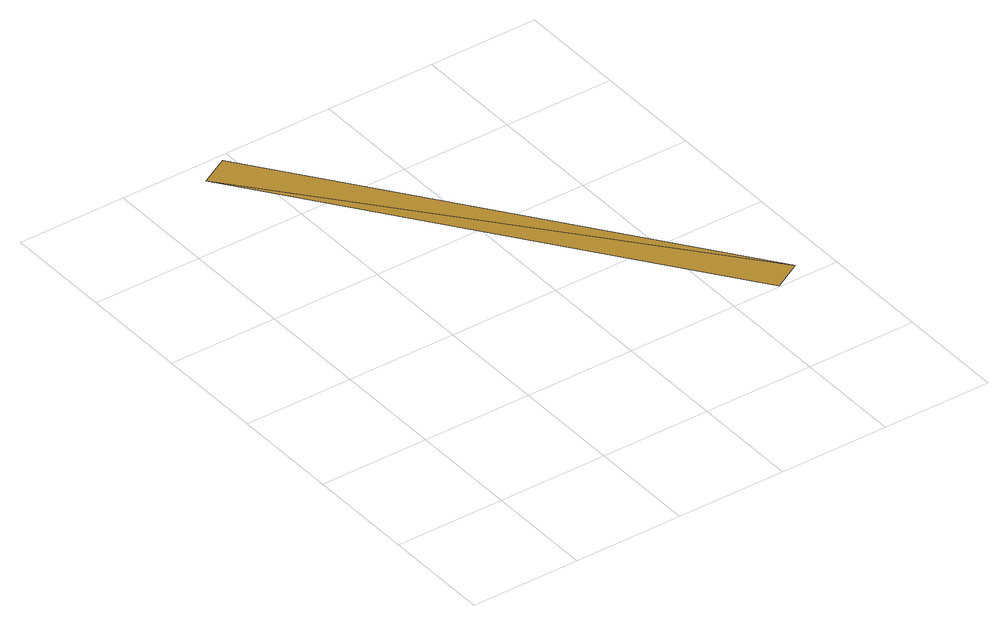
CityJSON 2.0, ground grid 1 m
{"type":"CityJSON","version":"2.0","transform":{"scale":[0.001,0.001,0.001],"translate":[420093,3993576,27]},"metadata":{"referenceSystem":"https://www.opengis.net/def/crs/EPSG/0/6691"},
"CityObjects":{
"cityfurniture1":{"type":"CityFurniture","attributes":{"class":"1000","function":"8150"},"geometry":[{"type":"MultiSurface","lod":"3","boundaries":[[[0,1,2]],[[3,1,0]]]}]}
},
"vertices":[
[662,4797,760],[3309,605,1255],[926,4943,760],[3047,461,1255]
]}
